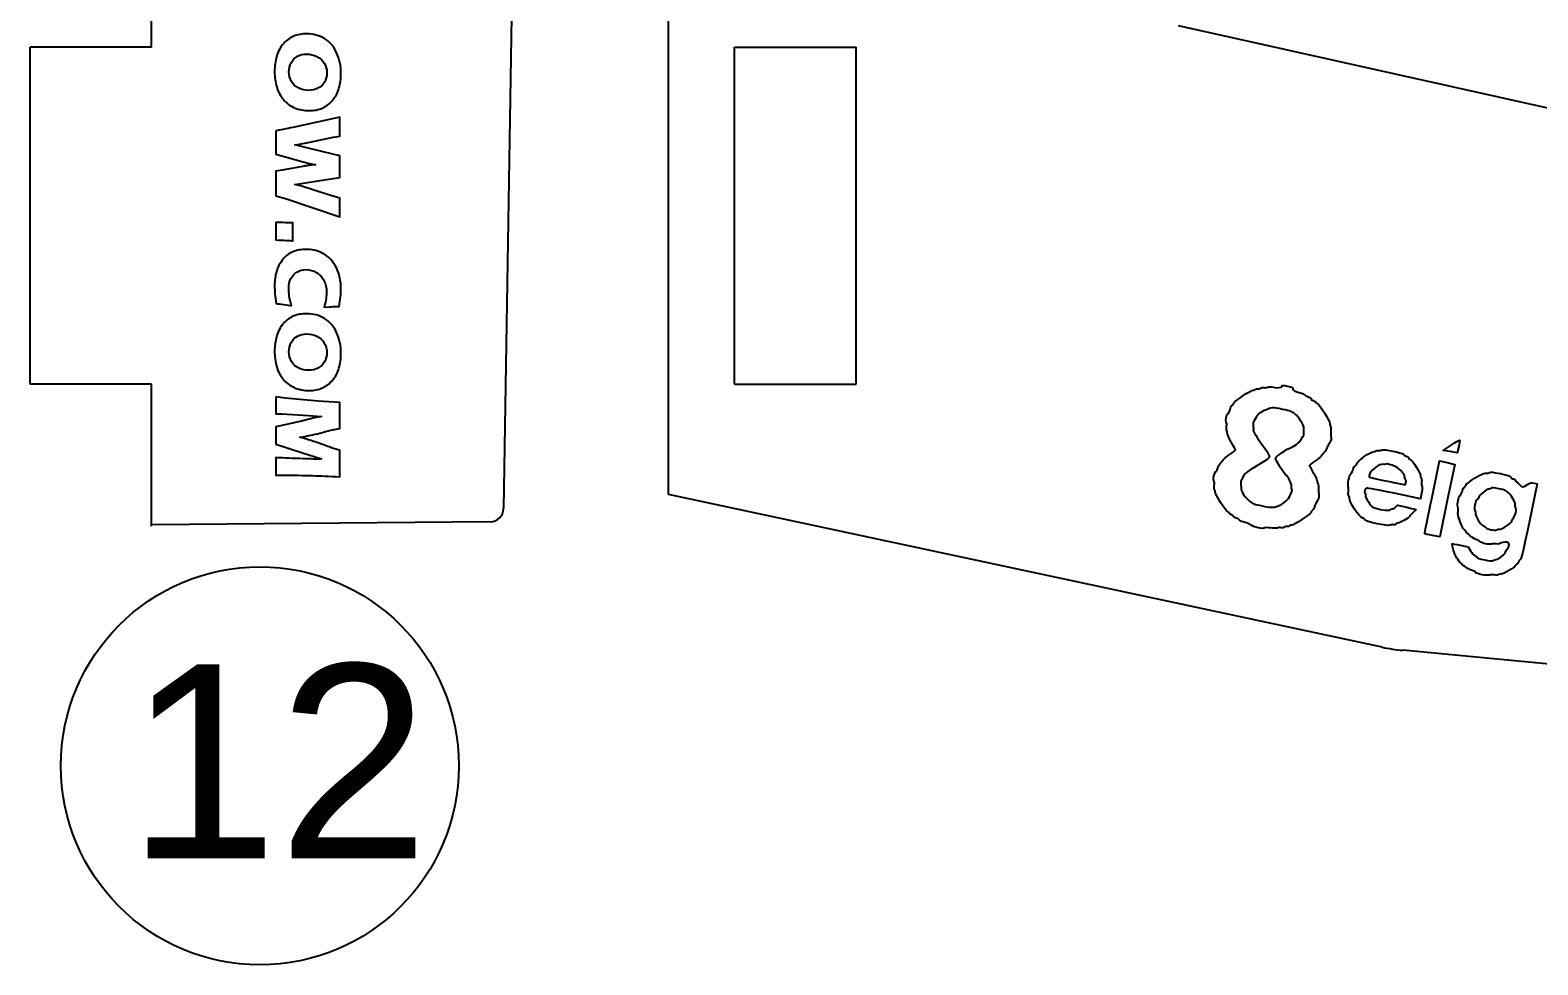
# Model space of a CAD drawing. Header units: centimetres. Extents: x 56783 to 57745, y 15612 to 15912.
# Drawn here: x 57130.67 to 57167.93, y 15751.45 to 15774.55 of the extents above; entities that cross this region are included whole.
import ezdxf

# ---------------------------------------------------------------- set-up
doc = ezdxf.new("R2010")
doc.units = ezdxf.units.CM
doc.header["$MEASUREMENT"] = 0
for name, color, linetype in [('Exterior', 7, 'Continuous'), ('Interior', 4, 'Continuous'), ('Lineas', 3, 'Continuous'), ('NUMEROS', 7, 'Continuous'), ('Publicidades', 6, 'Continuous'), ('Publicidades 2', 30, 'Continuous')]:
    doc.layers.add(name, color=color, linetype=linetype)

msp = doc.modelspace()

# ---------------------------------------------------------------- linework, layer by layer
at = {"layer": 'Exterior'}
for p, q in [((57133.665, 15774.129), (57133.665, 15794.699)), ((57146.446, 15763.072), (57146.446, 15793.391)), ((57142.842, 15791.712), (57142.365, 15762.723)), ((57130.665, 15765.796), (57130.665, 15774.129)), ((57133.665, 15774.129), (57130.665, 15774.129)), ((57133.665, 15765.796), (57130.665, 15765.796)), ((57133.665, 15762.293), (57133.665, 15765.796)), ((57164.08, 15759.299), (57146.446, 15763.072)), ((57142.034, 15762.395), (57133.665, 15762.32)), ((57168.388, 15758.862), (57164.592, 15759.221))]:
    msp.add_line(p, q, dxfattribs=at)
for centre, radius, start, end in [((57142.031, 15762.729), 0.333, 270.5142, 359.0567), ((57165.01, 15763.645), 4.444, 257.9239, 264.6029)]:
    msp.add_arc(centre, radius, start, end, dxfattribs=at)
at = {"layer": 'Interior'}
for p, q in [((57148.078, 15765.796), (57148.078, 15774.129)), ((57148.078, 15774.129), (57151.078, 15774.129)), ((57151.078, 15765.796), (57151.078, 15774.129)), ((57148.078, 15765.796), (57151.078, 15765.796))]:
    msp.add_line(p, q, dxfattribs=at)
at = {"layer": 'Lineas'}
msp.add_line((57159.043, 15774.664), (57168.467, 15772.567), dxfattribs=at)
at = {"layer": 'NUMEROS'}
msp.add_circle((57136.344, 15756.366), 4.919, dxfattribs=at)
at = {"layer": 'Publicidades'}
for points, knots in [([(57138.348, 15773.472), (57138.348, 15773.349), (57138.331, 15773.23), (57138.298, 15773.116), (57138.265, 15773.001), (57138.212, 15772.901), (57138.139, 15772.816), (57138.066, 15772.73), (57137.982, 15772.666), (57137.887, 15772.623), (57137.792, 15772.581), (57137.683, 15772.56), (57137.559, 15772.56), (57137.429, 15772.56), (57137.311, 15772.583), (57137.202, 15772.63), (57137.094, 15772.676), (57137.002, 15772.744), (57136.926, 15772.832), (57136.85, 15772.92), (57136.795, 15773.025), (57136.76, 15773.147), (57136.725, 15773.269), (57136.707, 15773.396), (57136.707, 15773.528), (57136.707, 15773.658), (57136.724, 15773.783), (57136.759, 15773.903), (57136.793, 15774.022), (57136.849, 15774.126), (57136.925, 15774.215), (57137.002, 15774.303), (57137.088, 15774.366), (57137.182, 15774.403), (57137.276, 15774.44), (57137.38, 15774.459), (57137.495, 15774.459), (57137.665, 15774.459), (57137.813, 15774.42), (57137.941, 15774.341), (57138.068, 15774.263), (57138.168, 15774.147), (57138.24, 15773.992), (57138.312, 15773.839), (57138.348, 15773.665), (57138.348, 15773.472)], [0, 0, 0, 0, 0.066667, 0.066667, 0.066667, 0.133333, 0.133333, 0.133333, 0.2, 0.2, 0.2, 0.266667, 0.266667, 0.266667, 0.333333, 0.333333, 0.333333, 0.4, 0.4, 0.4, 0.466667, 0.466667, 0.466667, 0.533333, 0.533333, 0.533333, 0.6, 0.6, 0.6, 0.666667, 0.666667, 0.666667, 0.733333, 0.733333, 0.733333, 0.8, 0.8, 0.8, 0.866667, 0.866667, 0.866667, 0.933333, 0.933333, 0.933333, 1, 1, 1, 1]), ([(57137.999, 15773.493), (57137.999, 15773.582), (57137.978, 15773.663), (57137.934, 15773.734), (57137.89, 15773.806), (57137.829, 15773.862), (57137.752, 15773.9), (57137.674, 15773.939), (57137.591, 15773.958), (57137.502, 15773.958), (57137.42, 15773.958), (57137.345, 15773.941), (57137.277, 15773.906), (57137.209, 15773.87), (57137.156, 15773.817), (57137.118, 15773.745), (57137.079, 15773.673), (57137.06, 15773.597), (57137.06, 15773.516), (57137.06, 15773.43), (57137.082, 15773.352), (57137.125, 15773.28), (57137.168, 15773.209), (57137.228, 15773.154), (57137.305, 15773.116), (57137.383, 15773.079), (57137.465, 15773.06), (57137.55, 15773.06), (57137.632, 15773.06), (57137.708, 15773.077), (57137.778, 15773.112), (57137.848, 15773.147), (57137.903, 15773.198), (57137.941, 15773.265), (57137.98, 15773.333), (57137.999, 15773.409), (57137.999, 15773.493)], [0, 0, 0, 0, 0.083333, 0.083333, 0.083333, 0.166667, 0.166667, 0.166667, 0.25, 0.25, 0.25, 0.333333, 0.333333, 0.333333, 0.416667, 0.416667, 0.416667, 0.5, 0.5, 0.5, 0.583333, 0.583333, 0.583333, 0.666667, 0.666667, 0.666667, 0.75, 0.75, 0.75, 0.833333, 0.833333, 0.833333, 0.916667, 0.916667, 0.916667, 1, 1, 1, 1]), ([(57136.738, 15772.064), (57136.738, 15772.064), (57136.951, 15772.103), (57136.951, 15772.103), (57137.002, 15772.113), (57137.072, 15772.127), (57137.162, 15772.146), (57137.162, 15772.146), (57138.027, 15772.335), (57138.027, 15772.335), (57138.027, 15772.335), (57138.319, 15772.403), (57138.319, 15772.403), (57138.318, 15772.306), (57138.317, 15772.227), (57138.317, 15772.167), (57138.317, 15772.099), (57138.318, 15772.02), (57138.319, 15771.931), (57138.193, 15771.91), (57138.101, 15771.893), (57138.042, 15771.881), (57138.042, 15771.881), (57137.576, 15771.784), (57137.576, 15771.784), (57137.475, 15771.764), (57137.353, 15771.741), (57137.208, 15771.717), (57137.208, 15771.717), (57137.371, 15771.678), (57137.371, 15771.678), (57137.371, 15771.678), (57137.906, 15771.54), (57137.906, 15771.54), (57137.906, 15771.54), (57138.319, 15771.445), (57138.319, 15771.445), (57138.318, 15771.339), (57138.317, 15771.25), (57138.317, 15771.176), (57138.317, 15771.097), (57138.318, 15771.008), (57138.319, 15770.909), (57138.319, 15770.909), (57137.832, 15770.836), (57137.832, 15770.836), (57137.832, 15770.836), (57137.211, 15770.735), (57137.211, 15770.735), (57137.211, 15770.735), (57137.381, 15770.69), (57137.381, 15770.69), (57137.41, 15770.681), (57137.44, 15770.673), (57137.47, 15770.664), (57137.5, 15770.654), (57137.56, 15770.635), (57137.65, 15770.606), (57137.65, 15770.606), (57138.094, 15770.465), (57138.094, 15770.465), (57138.094, 15770.465), (57138.319, 15770.399), (57138.319, 15770.399), (57138.318, 15770.305), (57138.318, 15770.228), (57138.318, 15770.167), (57138.318, 15770.099), (57138.318, 15770.022), (57138.319, 15769.937), (57138.319, 15769.937), (57136.973, 15770.386), (57136.973, 15770.386), (57136.973, 15770.386), (57136.738, 15770.458), (57136.738, 15770.458), (57136.74, 15770.574), (57136.74, 15770.674), (57136.74, 15770.761), (57136.74, 15770.852), (57136.74, 15770.952), (57136.738, 15771.063), (57136.738, 15771.063), (57136.897, 15771.09), (57136.897, 15771.09), (57136.897, 15771.09), (57137.449, 15771.191), (57137.449, 15771.191), (57137.482, 15771.197), (57137.517, 15771.201), (57137.552, 15771.206), (57137.587, 15771.21), (57137.642, 15771.216), (57137.716, 15771.224), (57137.716, 15771.224), (57137.536, 15771.264), (57137.536, 15771.264), (57137.496, 15771.274), (57137.456, 15771.285), (57137.414, 15771.295), (57137.414, 15771.295), (57136.738, 15771.483), (57136.738, 15771.483), (57136.74, 15771.599), (57136.74, 15771.696), (57136.74, 15771.773), (57136.74, 15771.855), (57136.74, 15771.952), (57136.738, 15772.064)], [0, 0, 0, 0, 0.027778, 0.027778, 0.027778, 0.055556, 0.055556, 0.055556, 0.083333, 0.083333, 0.083333, 0.111111, 0.111111, 0.111111, 0.138889, 0.138889, 0.138889, 0.166667, 0.166667, 0.166667, 0.194444, 0.194444, 0.194444, 0.222222, 0.222222, 0.222222, 0.25, 0.25, 0.25, 0.277778, 0.277778, 0.277778, 0.305556, 0.305556, 0.305556, 0.333333, 0.333333, 0.333333, 0.361111, 0.361111, 0.361111, 0.388889, 0.388889, 0.388889, 0.416667, 0.416667, 0.416667, 0.444444, 0.444444, 0.444444, 0.472222, 0.472222, 0.472222, 0.5, 0.5, 0.5, 0.527778, 0.527778, 0.527778, 0.555556, 0.555556, 0.555556, 0.583333, 0.583333, 0.583333, 0.611111, 0.611111, 0.611111, 0.638889, 0.638889, 0.638889, 0.666667, 0.666667, 0.666667, 0.694444, 0.694444, 0.694444, 0.722222, 0.722222, 0.722222, 0.75, 0.75, 0.75, 0.777778, 0.777778, 0.777778, 0.805556, 0.805556, 0.805556, 0.833333, 0.833333, 0.833333, 0.861111, 0.861111, 0.861111, 0.888889, 0.888889, 0.888889, 0.916667, 0.916667, 0.916667, 0.944444, 0.944444, 0.944444, 0.972222, 0.972222, 0.972222, 1, 1, 1, 1]), ([(57136.738, 15769.801), (57136.842, 15769.795), (57136.981, 15769.79), (57137.158, 15769.785), (57137.158, 15769.785), (57137.154, 15769.546), (57137.154, 15769.546), (57137.154, 15769.52), (57137.155, 15769.453), (57137.158, 15769.344), (57137.073, 15769.35), (57136.934, 15769.357), (57136.738, 15769.365), (57136.738, 15769.365), (57136.74, 15769.567), (57136.74, 15769.567), (57136.74, 15769.581), (57136.74, 15769.66), (57136.738, 15769.801)], [0, 0, 0, 0, 0.166667, 0.166667, 0.166667, 0.333333, 0.333333, 0.333333, 0.5, 0.5, 0.5, 0.666667, 0.666667, 0.666667, 0.833333, 0.833333, 0.833333, 1, 1, 1, 1]), ([(57137.122, 15767.734), (57137.077, 15767.743), (57137.014, 15767.754), (57136.933, 15767.767), (57136.852, 15767.78), (57136.789, 15767.788), (57136.745, 15767.793), (57136.72, 15767.958), (57136.707, 15768.105), (57136.707, 15768.235), (57136.707, 15768.36), (57136.723, 15768.476), (57136.754, 15768.584), (57136.785, 15768.691), (57136.837, 15768.79), (57136.908, 15768.88), (57136.979, 15768.97), (57137.064, 15769.034), (57137.16, 15769.073), (57137.256, 15769.111), (57137.364, 15769.13), (57137.484, 15769.13), (57137.624, 15769.13), (57137.75, 15769.104), (57137.861, 15769.052), (57137.972, 15769), (57138.066, 15768.925), (57138.14, 15768.828), (57138.215, 15768.73), (57138.267, 15768.623), (57138.3, 15768.507), (57138.332, 15768.39), (57138.348, 15768.27), (57138.348, 15768.146), (57138.348, 15768.031), (57138.333, 15767.89), (57138.303, 15767.722), (57138.303, 15767.722), (57138.206, 15767.72), (57138.206, 15767.72), (57138.164, 15767.718), (57138.117, 15767.716), (57138.066, 15767.713), (57138.066, 15767.713), (57137.935, 15767.705), (57137.935, 15767.705), (57137.957, 15767.795), (57137.971, 15767.869), (57137.978, 15767.925), (57137.986, 15767.981), (57137.99, 15768.033), (57137.99, 15768.08), (57137.99, 15768.184), (57137.969, 15768.278), (57137.927, 15768.362), (57137.885, 15768.445), (57137.825, 15768.51), (57137.746, 15768.558), (57137.666, 15768.606), (57137.578, 15768.63), (57137.482, 15768.63), (57137.394, 15768.63), (57137.318, 15768.61), (57137.255, 15768.57), (57137.192, 15768.53), (57137.144, 15768.475), (57137.109, 15768.408), (57137.075, 15768.339), (57137.058, 15768.255), (57137.058, 15768.155), (57137.058, 15768.1), (57137.062, 15768.04), (57137.071, 15767.976), (57137.08, 15767.912), (57137.097, 15767.831), (57137.122, 15767.734)], [0, 0, 0, 0, 0.04, 0.04, 0.04, 0.08, 0.08, 0.08, 0.12, 0.12, 0.12, 0.16, 0.16, 0.16, 0.2, 0.2, 0.2, 0.24, 0.24, 0.24, 0.28, 0.28, 0.28, 0.32, 0.32, 0.32, 0.36, 0.36, 0.36, 0.4, 0.4, 0.4, 0.44, 0.44, 0.44, 0.48, 0.48, 0.48, 0.52, 0.52, 0.52, 0.56, 0.56, 0.56, 0.6, 0.6, 0.6, 0.64, 0.64, 0.64, 0.68, 0.68, 0.68, 0.72, 0.72, 0.72, 0.76, 0.76, 0.76, 0.8, 0.8, 0.8, 0.84, 0.84, 0.84, 0.88, 0.88, 0.88, 0.92, 0.92, 0.92, 0.96, 0.96, 0.96, 1, 1, 1, 1]), ([(57138.348, 15766.554), (57138.348, 15766.431), (57138.331, 15766.312), (57138.298, 15766.198), (57138.265, 15766.083), (57138.212, 15765.984), (57138.139, 15765.898), (57138.066, 15765.812), (57137.982, 15765.748), (57137.887, 15765.706), (57137.792, 15765.663), (57137.683, 15765.642), (57137.559, 15765.642), (57137.429, 15765.642), (57137.311, 15765.665), (57137.202, 15765.712), (57137.094, 15765.759), (57137.002, 15765.826), (57136.926, 15765.914), (57136.85, 15766.002), (57136.795, 15766.107), (57136.76, 15766.229), (57136.725, 15766.351), (57136.707, 15766.478), (57136.707, 15766.61), (57136.707, 15766.741), (57136.724, 15766.866), (57136.759, 15766.985), (57136.793, 15767.105), (57136.849, 15767.209), (57136.925, 15767.297), (57137.002, 15767.386), (57137.088, 15767.449), (57137.182, 15767.485), (57137.276, 15767.522), (57137.38, 15767.541), (57137.495, 15767.541), (57137.665, 15767.541), (57137.813, 15767.502), (57137.941, 15767.424), (57138.068, 15767.345), (57138.168, 15767.229), (57138.24, 15767.075), (57138.312, 15766.921), (57138.348, 15766.748), (57138.348, 15766.554)], [0, 0, 0, 0, 0.066667, 0.066667, 0.066667, 0.133333, 0.133333, 0.133333, 0.2, 0.2, 0.2, 0.266667, 0.266667, 0.266667, 0.333333, 0.333333, 0.333333, 0.4, 0.4, 0.4, 0.466667, 0.466667, 0.466667, 0.533333, 0.533333, 0.533333, 0.6, 0.6, 0.6, 0.666667, 0.666667, 0.666667, 0.733333, 0.733333, 0.733333, 0.8, 0.8, 0.8, 0.866667, 0.866667, 0.866667, 0.933333, 0.933333, 0.933333, 1, 1, 1, 1]), ([(57137.999, 15766.575), (57137.999, 15766.664), (57137.978, 15766.745), (57137.934, 15766.817), (57137.89, 15766.889), (57137.829, 15766.944), (57137.752, 15766.983), (57137.674, 15767.021), (57137.591, 15767.041), (57137.502, 15767.041), (57137.42, 15767.041), (57137.345, 15767.023), (57137.277, 15766.988), (57137.209, 15766.953), (57137.156, 15766.899), (57137.118, 15766.827), (57137.079, 15766.755), (57137.06, 15766.679), (57137.06, 15766.599), (57137.06, 15766.513), (57137.082, 15766.434), (57137.125, 15766.362), (57137.168, 15766.291), (57137.228, 15766.236), (57137.305, 15766.198), (57137.383, 15766.161), (57137.465, 15766.142), (57137.55, 15766.142), (57137.632, 15766.142), (57137.708, 15766.16), (57137.778, 15766.195), (57137.848, 15766.229), (57137.903, 15766.281), (57137.941, 15766.348), (57137.98, 15766.415), (57137.999, 15766.491), (57137.999, 15766.575)], [0, 0, 0, 0, 0.083333, 0.083333, 0.083333, 0.166667, 0.166667, 0.166667, 0.25, 0.25, 0.25, 0.333333, 0.333333, 0.333333, 0.416667, 0.416667, 0.416667, 0.5, 0.5, 0.5, 0.583333, 0.583333, 0.583333, 0.666667, 0.666667, 0.666667, 0.75, 0.75, 0.75, 0.833333, 0.833333, 0.833333, 0.916667, 0.916667, 0.916667, 1, 1, 1, 1]), ([(57136.738, 15765.483), (57136.738, 15765.483), (57136.972, 15765.454), (57136.972, 15765.454), (57136.972, 15765.454), (57137.784, 15765.383), (57137.784, 15765.383), (57137.784, 15765.383), (57138.319, 15765.348), (57138.319, 15765.348), (57138.318, 15765.205), (57138.317, 15765.093), (57138.317, 15765.012), (57138.317, 15764.945), (57138.318, 15764.842), (57138.319, 15764.703), (57138.253, 15764.693), (57138.202, 15764.684), (57138.168, 15764.678), (57138.134, 15764.671), (57138.066, 15764.654), (57137.966, 15764.626), (57137.866, 15764.599), (57137.78, 15764.577), (57137.707, 15764.56), (57137.634, 15764.544), (57137.509, 15764.519), (57137.332, 15764.486), (57137.454, 15764.452), (57137.558, 15764.421), (57137.645, 15764.394), (57137.733, 15764.366), (57137.832, 15764.331), (57137.943, 15764.29), (57138.054, 15764.248), (57138.127, 15764.222), (57138.161, 15764.21), (57138.196, 15764.199), (57138.248, 15764.184), (57138.319, 15764.165), (57138.318, 15764.049), (57138.317, 15763.935), (57138.317, 15763.824), (57138.317, 15763.748), (57138.318, 15763.643), (57138.319, 15763.508), (57138.059, 15763.523), (57137.835, 15763.533), (57137.648, 15763.538), (57137.282, 15763.548), (57137.031, 15763.553), (57136.893, 15763.553), (57136.865, 15763.553), (57136.813, 15763.552), (57136.738, 15763.551), (57136.74, 15763.653), (57136.74, 15763.724), (57136.74, 15763.765), (57136.74, 15763.825), (57136.74, 15763.898), (57136.738, 15763.985), (57136.808, 15763.979), (57136.973, 15763.971), (57137.234, 15763.962), (57137.496, 15763.953), (57137.663, 15763.948), (57137.735, 15763.948), (57137.767, 15763.948), (57137.811, 15763.949), (57137.868, 15763.95), (57137.868, 15763.95), (57137.396, 15764.102), (57137.396, 15764.102), (57137.396, 15764.102), (57136.738, 15764.319), (57136.738, 15764.319), (57136.74, 15764.419), (57136.74, 15764.488), (57136.74, 15764.526), (57136.74, 15764.574), (57136.74, 15764.647), (57136.738, 15764.746), (57136.738, 15764.746), (57137.375, 15764.888), (57137.375, 15764.888), (57137.375, 15764.888), (57137.715, 15764.972), (57137.715, 15764.972), (57137.728, 15764.974), (57137.744, 15764.978), (57137.763, 15764.982), (57137.783, 15764.986), (57137.817, 15764.992), (57137.865, 15765), (57137.865, 15765), (57137.544, 15765.029), (57137.544, 15765.029), (57137.544, 15765.029), (57136.886, 15765.067), (57136.886, 15765.067), (57136.886, 15765.067), (57136.738, 15765.07), (57136.738, 15765.07), (57136.74, 15765.177), (57136.74, 15765.245), (57136.74, 15765.274), (57136.74, 15765.315), (57136.74, 15765.384), (57136.738, 15765.483)], [0, 0, 0, 0, 0.027778, 0.027778, 0.027778, 0.055556, 0.055556, 0.055556, 0.083333, 0.083333, 0.083333, 0.111111, 0.111111, 0.111111, 0.138889, 0.138889, 0.138889, 0.166667, 0.166667, 0.166667, 0.194444, 0.194444, 0.194444, 0.222222, 0.222222, 0.222222, 0.25, 0.25, 0.25, 0.277778, 0.277778, 0.277778, 0.305556, 0.305556, 0.305556, 0.333333, 0.333333, 0.333333, 0.361111, 0.361111, 0.361111, 0.388889, 0.388889, 0.388889, 0.416667, 0.416667, 0.416667, 0.444444, 0.444444, 0.444444, 0.472222, 0.472222, 0.472222, 0.5, 0.5, 0.5, 0.527778, 0.527778, 0.527778, 0.555556, 0.555556, 0.555556, 0.583333, 0.583333, 0.583333, 0.611111, 0.611111, 0.611111, 0.638889, 0.638889, 0.638889, 0.666667, 0.666667, 0.666667, 0.694444, 0.694444, 0.694444, 0.722222, 0.722222, 0.722222, 0.75, 0.75, 0.75, 0.777778, 0.777778, 0.777778, 0.805556, 0.805556, 0.805556, 0.833333, 0.833333, 0.833333, 0.861111, 0.861111, 0.861111, 0.888889, 0.888889, 0.888889, 0.916667, 0.916667, 0.916667, 0.944444, 0.944444, 0.944444, 0.972222, 0.972222, 0.972222, 1, 1, 1, 1])]:
    msp.add_open_spline(points, degree=3, knots=knots, dxfattribs=at)
at = {"layer": 'Publicidades 2'}
for points, knots in [([(57161.603, 15765.75), (57161.595, 15765.71), (57161.511, 15765.7), (57161.393, 15765.724), (57161.335, 15765.737), (57161.275, 15765.735), (57161.251, 15765.724), (57161.227, 15765.713), (57161.184, 15765.709), (57161.155, 15765.715), (57161.128, 15765.72), (57161.091, 15765.714), (57161.075, 15765.702), (57161.058, 15765.689), (57161.03, 15765.681), (57161.011, 15765.685), (57160.992, 15765.689), (57160.964, 15765.681), (57160.948, 15765.668), (57160.931, 15765.656), (57160.906, 15765.647), (57160.89, 15765.651), (57160.848, 15765.659), (57160.428, 15765.379), (57160.419, 15765.335), (57160.414, 15765.314), (57160.395, 15765.29), (57160.377, 15765.28), (57160.357, 15765.27), (57160.337, 15765.23), (57160.327, 15765.181), (57160.316, 15765.131), (57160.296, 15765.091), (57160.276, 15765.081), (57160.231, 15765.057), (57160.199, 15764.904), (57160.229, 15764.86), (57160.241, 15764.839), (57160.246, 15764.795), (57160.238, 15764.758), (57160.219, 15764.667), (57160.28, 15764.476), (57160.378, 15764.322), (57160.422, 15764.251), (57160.457, 15764.186), (57160.455, 15764.176), (57160.452, 15764.165), (57160.395, 15764.119), (57160.327, 15764.071), (57160.258, 15764.026), (57160.193, 15763.976), (57160.184, 15763.962), (57160.173, 15763.948), (57160.137, 15763.908), (57160.101, 15763.871), (57160.065, 15763.833), (57160.033, 15763.774), (57160.023, 15763.734), (57160.015, 15763.696), (57159.992, 15763.655), (57159.973, 15763.641), (57159.929, 15763.612), (57159.899, 15763.467), (57159.925, 15763.412), (57159.936, 15763.388), (57159.939, 15763.337), (57159.931, 15763.297), (57159.923, 15763.259), (57159.927, 15763.214), (57159.94, 15763.197), (57159.952, 15763.181), (57159.96, 15763.151), (57159.955, 15763.13), (57159.946, 15763.086), (57160.218, 15762.66), (57160.26, 15762.651), (57160.275, 15762.648), (57160.295, 15762.63), (57160.305, 15762.612), (57160.316, 15762.594), (57160.338, 15762.575), (57160.357, 15762.571), (57160.376, 15762.567), (57160.398, 15762.548), (57160.408, 15762.53), (57160.418, 15762.512), (57160.45, 15762.492), (57160.476, 15762.486), (57160.505, 15762.48), (57160.542, 15762.458), (57160.56, 15762.438), (57160.576, 15762.419), (57160.632, 15762.393), (57160.686, 15762.382), (57160.739, 15762.371), (57160.804, 15762.343), (57160.831, 15762.322), (57160.89, 15762.271), (57161.151, 15762.212), (57161.17, 15762.244), (57161.178, 15762.257), (57161.236, 15762.258), (57161.318, 15762.245), (57161.391, 15762.236), (57161.471, 15762.235), (57161.495, 15762.244), (57161.519, 15762.255), (57161.56, 15762.258), (57161.588, 15762.252), (57161.617, 15762.246), (57161.652, 15762.253), (57161.669, 15762.265), (57161.685, 15762.278), (57161.713, 15762.286), (57161.732, 15762.282), (57161.751, 15762.278), (57161.779, 15762.286), (57161.795, 15762.298), (57161.812, 15762.311), (57161.838, 15762.319), (57161.853, 15762.316), (57161.893, 15762.308), (57162.315, 15762.588), (57162.324, 15762.63), (57162.328, 15762.649), (57162.348, 15762.679), (57162.368, 15762.695), (57162.387, 15762.713), (57162.409, 15762.748), (57162.414, 15762.773), (57162.419, 15762.798), (57162.448, 15762.858), (57162.476, 15762.906), (57162.524, 15762.985), (57162.527, 15762.997), (57162.514, 15763.089), (57162.507, 15763.142), (57162.505, 15763.205), (57162.509, 15763.228), (57162.514, 15763.249), (57162.505, 15763.31), (57162.488, 15763.362), (57162.471, 15763.413), (57162.455, 15763.47), (57162.45, 15763.487), (57162.446, 15763.504), (57162.407, 15763.574), (57162.363, 15763.643), (57162.32, 15763.712), (57162.286, 15763.779), (57162.288, 15763.789), (57162.291, 15763.8), (57162.349, 15763.848), (57162.416, 15763.895), (57162.486, 15763.941), (57162.55, 15763.991), (57162.559, 15764.005), (57162.57, 15764.019), (57162.607, 15764.063), (57162.644, 15764.103), (57162.68, 15764.143), (57162.713, 15764.196), (57162.717, 15764.217), (57162.722, 15764.24), (57162.75, 15764.296), (57162.778, 15764.342), (57162.826, 15764.422), (57162.829, 15764.433), (57162.816, 15764.526), (57162.81, 15764.581), (57162.808, 15764.647), (57162.813, 15764.672), (57162.818, 15764.697), (57162.813, 15764.738), (57162.802, 15764.762), (57162.791, 15764.784), (57162.784, 15764.82), (57162.788, 15764.839), (57162.797, 15764.881), (57162.524, 15765.307), (57162.484, 15765.316), (57162.468, 15765.319), (57162.448, 15765.337), (57162.438, 15765.355), (57162.428, 15765.373), (57162.4, 15765.393), (57162.373, 15765.399), (57162.348, 15765.404), (57162.326, 15765.422), (57162.324, 15765.439), (57162.32, 15765.456), (57162.296, 15765.475), (57162.267, 15765.481), (57162.238, 15765.487), (57162.201, 15765.509), (57162.183, 15765.528), (57162.165, 15765.548), (57162.111, 15765.574), (57162.054, 15765.586), (57161.935, 15765.61), (57161.862, 15765.654), (57161.871, 15765.694), (57161.876, 15765.717), (57161.85, 15765.728), (57161.743, 15765.751), (57161.636, 15765.773), (57161.608, 15765.773), (57161.603, 15765.75), (57161.603, 15765.75), (57161.603, 15765.75), (57161.603, 15765.75)], [0, 0, 0, 0, 0.014286, 0.014286, 0.014286, 0.028571, 0.028571, 0.028571, 0.042857, 0.042857, 0.042857, 0.057143, 0.057143, 0.057143, 0.071429, 0.071429, 0.071429, 0.085714, 0.085714, 0.085714, 0.1, 0.1, 0.1, 0.114286, 0.114286, 0.114286, 0.128571, 0.128571, 0.128571, 0.142857, 0.142857, 0.142857, 0.157143, 0.157143, 0.157143, 0.171429, 0.171429, 0.171429, 0.185714, 0.185714, 0.185714, 0.2, 0.2, 0.2, 0.214286, 0.214286, 0.214286, 0.228571, 0.228571, 0.228571, 0.242857, 0.242857, 0.242857, 0.257143, 0.257143, 0.257143, 0.271429, 0.271429, 0.271429, 0.285714, 0.285714, 0.285714, 0.3, 0.3, 0.3, 0.314286, 0.314286, 0.314286, 0.328571, 0.328571, 0.328571, 0.342857, 0.342857, 0.342857, 0.357143, 0.357143, 0.357143, 0.371429, 0.371429, 0.371429, 0.385714, 0.385714, 0.385714, 0.4, 0.4, 0.4, 0.414286, 0.414286, 0.414286, 0.428571, 0.428571, 0.428571, 0.442857, 0.442857, 0.442857, 0.457143, 0.457143, 0.457143, 0.471429, 0.471429, 0.471429, 0.485714, 0.485714, 0.485714, 0.5, 0.5, 0.5, 0.514286, 0.514286, 0.514286, 0.528571, 0.528571, 0.528571, 0.542857, 0.542857, 0.542857, 0.557143, 0.557143, 0.557143, 0.571429, 0.571429, 0.571429, 0.585714, 0.585714, 0.585714, 0.6, 0.6, 0.6, 0.614286, 0.614286, 0.614286, 0.628571, 0.628571, 0.628571, 0.642857, 0.642857, 0.642857, 0.657143, 0.657143, 0.657143, 0.671429, 0.671429, 0.671429, 0.685714, 0.685714, 0.685714, 0.7, 0.7, 0.7, 0.714286, 0.714286, 0.714286, 0.728571, 0.728571, 0.728571, 0.742857, 0.742857, 0.742857, 0.757143, 0.757143, 0.757143, 0.771429, 0.771429, 0.771429, 0.785714, 0.785714, 0.785714, 0.8, 0.8, 0.8, 0.814286, 0.814286, 0.814286, 0.828571, 0.828571, 0.828571, 0.842857, 0.842857, 0.842857, 0.857143, 0.857143, 0.857143, 0.871429, 0.871429, 0.871429, 0.885714, 0.885714, 0.885714, 0.9, 0.9, 0.9, 0.914286, 0.914286, 0.914286, 0.928571, 0.928571, 0.928571, 0.942857, 0.942857, 0.942857, 0.957143, 0.957143, 0.957143, 0.971429, 0.971429, 0.971429, 0.985714, 0.985714, 0.985714, 1, 1, 1, 1]), ([(57161.923, 15765.07), (57162.027, 15764.987), (57162.151, 15764.785), (57162.149, 15764.704), (57162.148, 15764.546), (57162.143, 15764.513), (57162.122, 15764.506), (57162.109, 15764.501), (57162.093, 15764.474), (57162.088, 15764.447), (57162.075, 15764.388), (57161.951, 15764.282), (57161.847, 15764.244), (57161.733, 15764.201), (57161.458, 15764.013), (57161.449, 15763.971), (57161.441, 15763.935), (57161.679, 15763.55), (57161.714, 15763.542), (57161.754, 15763.534), (57161.851, 15763.324), (57161.841, 15763.272), (57161.835, 15763.244), (57161.838, 15763.213), (57161.848, 15763.203), (57161.867, 15763.187), (57161.848, 15763.127), (57161.792, 15763.011), (57161.749, 15762.923), (57161.576, 15762.801), (57161.448, 15762.77), (57161.349, 15762.747), (57161.312, 15762.749), (57161.115, 15762.791), (57160.916, 15762.832), (57160.887, 15762.844), (57160.808, 15762.907), (57160.709, 15762.986), (57160.603, 15763.136), (57160.599, 15763.204), (57160.599, 15763.228), (57160.594, 15763.283), (57160.591, 15763.326), (57160.586, 15763.385), (57160.592, 15763.417), (57160.62, 15763.461), (57160.64, 15763.493), (57160.658, 15763.531), (57160.662, 15763.548), (57160.669, 15763.581), (57160.785, 15763.662), (57161.089, 15763.843), (57161.219, 15763.92), (57161.29, 15763.975), (57161.296, 15764.001), (57161.302, 15764.03), (57161.26, 15764.105), (57161.172, 15764.227), (57160.971, 15764.505), (57160.89, 15764.635), (57160.897, 15764.668), (57160.901, 15764.685), (57160.9, 15764.727), (57160.893, 15764.764), (57160.887, 15764.817), (57160.893, 15764.848), (57160.926, 15764.909), (57160.998, 15765.041), (57161.048, 15765.093), (57161.154, 15765.14), (57161.354, 15765.228), (57161.364, 15765.23), (57161.617, 15765.177), (57161.821, 15765.136), (57161.86, 15765.121), (57161.923, 15765.07)], [0, 0, 0, 0, 0.04, 0.04, 0.04, 0.08, 0.08, 0.08, 0.12, 0.12, 0.12, 0.16, 0.16, 0.16, 0.2, 0.2, 0.2, 0.24, 0.24, 0.24, 0.28, 0.28, 0.28, 0.32, 0.32, 0.32, 0.36, 0.36, 0.36, 0.4, 0.4, 0.4, 0.44, 0.44, 0.44, 0.48, 0.48, 0.48, 0.52, 0.52, 0.52, 0.56, 0.56, 0.56, 0.6, 0.6, 0.6, 0.64, 0.64, 0.64, 0.68, 0.68, 0.68, 0.72, 0.72, 0.72, 0.76, 0.76, 0.76, 0.8, 0.8, 0.8, 0.84, 0.84, 0.84, 0.88, 0.88, 0.88, 0.92, 0.92, 0.92, 0.96, 0.96, 0.96, 1, 1, 1, 1]), ([(57164.077, 15764.173), (57164.052, 15764.162), (57164.013, 15764.156), (57163.99, 15764.161), (57163.967, 15764.166), (57163.936, 15764.159), (57163.919, 15764.146), (57163.903, 15764.134), (57163.877, 15764.125), (57163.864, 15764.128), (57163.799, 15764.142), (57163.469, 15763.9), (57163.453, 15763.827), (57163.451, 15763.814), (57163.432, 15763.794), (57163.414, 15763.783), (57163.396, 15763.773), (57163.374, 15763.734), (57163.366, 15763.696), (57163.356, 15763.658), (57163.334, 15763.609), (57163.313, 15763.585), (57163.264, 15763.532), (57163.221, 15763.329), (57163.245, 15763.261), (57163.254, 15763.231), (57163.255, 15763.177), (57163.249, 15763.138), (57163.241, 15763.1), (57163.245, 15763.055), (57163.258, 15763.038), (57163.27, 15763.022), (57163.279, 15762.996), (57163.275, 15762.981), (57163.257, 15762.895), (57163.519, 15762.505), (57163.606, 15762.486), (57163.627, 15762.482), (57163.651, 15762.463), (57163.662, 15762.445), (57163.687, 15762.396), (57164.22, 15762.284), (57164.284, 15762.314), (57164.307, 15762.325), (57164.346, 15762.331), (57164.371, 15762.326), (57164.394, 15762.321), (57164.415, 15762.326), (57164.417, 15762.336), (57164.419, 15762.347), (57164.437, 15762.358), (57164.458, 15762.361), (57164.532, 15762.372), (57164.747, 15762.492), (57164.756, 15762.528), (57164.758, 15762.536), (57164.794, 15762.574), (57164.834, 15762.613), (57164.877, 15762.654), (57164.911, 15762.693), (57164.912, 15762.699), (57164.913, 15762.704), (57164.813, 15762.731), (57164.689, 15762.758), (57164.689, 15762.758), (57164.463, 15762.805), (57164.463, 15762.805), (57164.463, 15762.805), (57164.409, 15762.756), (57164.409, 15762.756), (57164.378, 15762.729), (57164.342, 15762.711), (57164.327, 15762.714), (57164.311, 15762.717), (57164.29, 15762.71), (57164.279, 15762.696), (57164.253, 15762.67), (57164.069, 15762.686), (57163.929, 15762.732), (57163.836, 15762.761), (57163.817, 15762.777), (57163.742, 15762.887), (57163.695, 15762.956), (57163.664, 15763.025), (57163.669, 15763.048), (57163.673, 15763.071), (57163.671, 15763.095), (57163.66, 15763.103), (57163.634, 15763.129), (57163.662, 15763.227), (57163.699, 15763.233), (57163.718, 15763.235), (57164.023, 15763.177), (57164.38, 15763.102), (57164.38, 15763.102), (57165.028, 15762.966), (57165.028, 15762.966), (57165.028, 15762.966), (57165.057, 15763.105), (57165.057, 15763.105), (57165.077, 15763.199), (57165.08, 15763.26), (57165.066, 15763.289), (57165.054, 15763.311), (57165.05, 15763.358), (57165.057, 15763.39), (57165.064, 15763.423), (57165.059, 15763.464), (57165.046, 15763.48), (57165.034, 15763.497), (57165.026, 15763.526), (57165.03, 15763.548), (57165.039, 15763.59), (57164.827, 15763.925), (57164.786, 15763.934), (57164.771, 15763.937), (57164.751, 15763.955), (57164.741, 15763.973), (57164.731, 15763.992), (57164.705, 15764.011), (57164.682, 15764.016), (57164.659, 15764.021), (57164.626, 15764.042), (57164.608, 15764.061), (57164.565, 15764.112), (57164.137, 15764.202), (57164.077, 15764.173)], [0, 0, 0, 0, 0.02381, 0.02381, 0.02381, 0.047619, 0.047619, 0.047619, 0.071429, 0.071429, 0.071429, 0.095238, 0.095238, 0.095238, 0.119048, 0.119048, 0.119048, 0.142857, 0.142857, 0.142857, 0.166667, 0.166667, 0.166667, 0.190476, 0.190476, 0.190476, 0.214286, 0.214286, 0.214286, 0.238095, 0.238095, 0.238095, 0.261905, 0.261905, 0.261905, 0.285714, 0.285714, 0.285714, 0.309524, 0.309524, 0.309524, 0.333333, 0.333333, 0.333333, 0.357143, 0.357143, 0.357143, 0.380952, 0.380952, 0.380952, 0.404762, 0.404762, 0.404762, 0.428571, 0.428571, 0.428571, 0.452381, 0.452381, 0.452381, 0.47619, 0.47619, 0.47619, 0.5, 0.5, 0.5, 0.52381, 0.52381, 0.52381, 0.547619, 0.547619, 0.547619, 0.571429, 0.571429, 0.571429, 0.595238, 0.595238, 0.595238, 0.619048, 0.619048, 0.619048, 0.642857, 0.642857, 0.642857, 0.666667, 0.666667, 0.666667, 0.690476, 0.690476, 0.690476, 0.714286, 0.714286, 0.714286, 0.738095, 0.738095, 0.738095, 0.761905, 0.761905, 0.761905, 0.785714, 0.785714, 0.785714, 0.809524, 0.809524, 0.809524, 0.833333, 0.833333, 0.833333, 0.857143, 0.857143, 0.857143, 0.880952, 0.880952, 0.880952, 0.904762, 0.904762, 0.904762, 0.928571, 0.928571, 0.928571, 0.952381, 0.952381, 0.952381, 0.97619, 0.97619, 0.97619, 1, 1, 1, 1]), ([(57165.785, 15764.292), (57165.785, 15764.292), (57165.588, 15764.162), (57165.588, 15764.162), (57165.588, 15764.162), (57165.762, 15764.132), (57165.762, 15764.132), (57165.762, 15764.132), (57165.935, 15764.101), (57165.935, 15764.101), (57165.935, 15764.101), (57165.974, 15764.259), (57165.974, 15764.259), (57165.996, 15764.344), (57166.005, 15764.416), (57165.997, 15764.418), (57165.988, 15764.42), (57165.892, 15764.364), (57165.785, 15764.292), (57165.785, 15764.292), (57165.785, 15764.292), (57165.785, 15764.292)], [0, 0, 0, 0, 0.142857, 0.142857, 0.142857, 0.285714, 0.285714, 0.285714, 0.428571, 0.428571, 0.428571, 0.571429, 0.571429, 0.571429, 0.714286, 0.714286, 0.714286, 0.857143, 0.857143, 0.857143, 1, 1, 1, 1]), ([(57164.417, 15763.76), (57164.512, 15763.72), (57164.651, 15763.554), (57164.64, 15763.494), (57164.638, 15763.482), (57164.647, 15763.459), (57164.661, 15763.442), (57164.673, 15763.423), (57164.678, 15763.388), (57164.668, 15763.362), (57164.668, 15763.362), (57164.652, 15763.314), (57164.652, 15763.314), (57164.652, 15763.314), (57164.213, 15763.4), (57164.213, 15763.4), (57163.972, 15763.449), (57163.769, 15763.496), (57163.761, 15763.507), (57163.755, 15763.516), (57163.762, 15763.557), (57163.778, 15763.595), (57163.81, 15763.682), (57164.027, 15763.834), (57164.096, 15763.82), (57164.119, 15763.815), (57164.154, 15763.818), (57164.171, 15763.824), (57164.204, 15763.837), (57164.291, 15763.815), (57164.417, 15763.76), (57164.417, 15763.76), (57164.417, 15763.76), (57164.417, 15763.76)], [0, 0, 0, 0, 0.090909, 0.090909, 0.090909, 0.181818, 0.181818, 0.181818, 0.272727, 0.272727, 0.272727, 0.363636, 0.363636, 0.363636, 0.454545, 0.454545, 0.454545, 0.545455, 0.545455, 0.545455, 0.636364, 0.636364, 0.636364, 0.727273, 0.727273, 0.727273, 0.818182, 0.818182, 0.818182, 0.909091, 0.909091, 0.909091, 1, 1, 1, 1]), ([(57165.316, 15763.009), (57165.212, 15762.516), (57165.131, 15762.108), (57165.134, 15762.103), (57165.137, 15762.099), (57165.222, 15762.079), (57165.324, 15762.061), (57165.324, 15762.061), (57165.509, 15762.029), (57165.509, 15762.029), (57165.509, 15762.029), (57165.693, 15762.922), (57165.693, 15762.922), (57165.693, 15762.922), (57165.875, 15763.815), (57165.875, 15763.815), (57165.875, 15763.815), (57165.69, 15763.86), (57165.69, 15763.86), (57165.69, 15763.86), (57165.504, 15763.905), (57165.504, 15763.905), (57165.504, 15763.905), (57165.316, 15763.009), (57165.316, 15763.009)], [0, 0, 0, 0, 0.125, 0.125, 0.125, 0.25, 0.25, 0.25, 0.375, 0.375, 0.375, 0.5, 0.5, 0.5, 0.625, 0.625, 0.625, 0.75, 0.75, 0.75, 0.875, 0.875, 0.875, 1, 1, 1, 1]), ([(57166.74, 15763.613), (57166.723, 15763.601), (57166.69, 15763.594), (57166.663, 15763.599), (57166.602, 15763.612), (57166.369, 15763.5), (57166.272, 15763.408), (57166.23, 15763.371), (57166.19, 15763.34), (57166.18, 15763.342), (57166.172, 15763.343), (57166.162, 15763.33), (57166.157, 15763.309), (57166.153, 15763.29), (57166.134, 15763.266), (57166.116, 15763.255), (57166.098, 15763.245), (57166.076, 15763.206), (57166.068, 15763.168), (57166.058, 15763.13), (57166.035, 15763.081), (57166.015, 15763.057), (57165.965, 15763.002), (57165.935, 15762.859), (57165.953, 15762.765), (57165.96, 15762.724), (57165.963, 15762.669), (57165.958, 15762.646), (57165.943, 15762.574), (57166.016, 15762.345), (57166.089, 15762.236), (57166.168, 15762.119), (57166.335, 15761.973), (57166.41, 15761.957), (57166.436, 15761.949), (57166.477, 15761.929), (57166.501, 15761.908), (57166.525, 15761.887), (57166.587, 15761.862), (57166.639, 15761.851), (57166.692, 15761.84), (57166.758, 15761.838), (57166.788, 15761.848), (57166.818, 15761.857), (57166.868, 15761.859), (57166.903, 15761.853), (57166.935, 15761.847), (57166.969, 15761.847), (57166.979, 15761.855), (57167.002, 15761.88), (57167.121, 15761.907), (57167.167, 15761.897), (57167.238, 15761.883), (57167.237, 15761.795), (57167.168, 15761.71), (57167.146, 15761.684), (57167.125, 15761.649), (57167.122, 15761.634), (57167.112, 15761.586), (57166.965, 15761.477), (57166.894, 15761.464), (57166.857, 15761.456), (57166.82, 15761.444), (57166.81, 15761.434), (57166.802, 15761.424), (57166.717, 15761.434), (57166.617, 15761.454), (57166.482, 15761.483), (57166.433, 15761.501), (57166.421, 15761.526), (57166.411, 15761.544), (57166.387, 15761.563), (57166.369, 15761.566), (57166.35, 15761.57), (57166.305, 15761.62), (57166.269, 15761.677), (57166.269, 15761.677), (57166.205, 15761.781), (57166.205, 15761.781), (57166.205, 15761.781), (57166.01, 15761.821), (57166.01, 15761.821), (57165.901, 15761.844), (57165.813, 15761.859), (57165.811, 15761.853), (57165.81, 15761.848), (57165.814, 15761.827), (57165.819, 15761.806), (57165.823, 15761.787), (57165.838, 15761.732), (57165.848, 15761.686), (57165.87, 15761.594), (57165.987, 15761.388), (57166.023, 15761.38), (57166.034, 15761.377), (57166.053, 15761.36), (57166.063, 15761.342), (57166.073, 15761.324), (57166.095, 15761.305), (57166.114, 15761.301), (57166.133, 15761.297), (57166.156, 15761.28), (57166.164, 15761.263), (57166.173, 15761.247), (57166.228, 15761.217), (57166.287, 15761.201), (57166.345, 15761.183), (57166.395, 15761.158), (57166.397, 15761.146), (57166.401, 15761.109), (57166.681, 15761.056), (57166.734, 15761.081), (57166.758, 15761.092), (57166.815, 15761.094), (57166.859, 15761.085), (57166.906, 15761.075), (57166.951, 15761.077), (57166.968, 15761.092), (57166.984, 15761.104), (57167.012, 15761.112), (57167.031, 15761.108), (57167.069, 15761.1), (57167.364, 15761.27), (57167.372, 15761.306), (57167.375, 15761.319), (57167.393, 15761.337), (57167.411, 15761.348), (57167.429, 15761.358), (57167.449, 15761.385), (57167.453, 15761.408), (57167.458, 15761.431), (57167.478, 15761.459), (57167.496, 15761.469), (57167.525, 15761.485), (57167.556, 15761.612), (57167.724, 15762.411), (57167.724, 15762.411), (57167.918, 15763.335), (57167.918, 15763.335), (57167.918, 15763.335), (57167.836, 15763.353), (57167.836, 15763.353), (57167.765, 15763.368), (57167.74, 15763.363), (57167.679, 15763.318), (57167.575, 15763.242), (57167.528, 15763.242), (57167.477, 15763.316), (57167.454, 15763.349), (57167.427, 15763.379), (57167.415, 15763.381), (57167.404, 15763.384), (57167.387, 15763.401), (57167.377, 15763.419), (57167.367, 15763.437), (57167.339, 15763.457), (57167.316, 15763.462), (57167.294, 15763.467), (57167.266, 15763.487), (57167.256, 15763.505), (57167.241, 15763.532), (57167.189, 15763.549), (57167.004, 15763.588), (57166.818, 15763.626), (57166.764, 15763.632), (57166.74, 15763.613), (57166.74, 15763.613), (57166.74, 15763.613), (57166.74, 15763.613)], [0, 0, 0, 0, 0.017857, 0.017857, 0.017857, 0.035714, 0.035714, 0.035714, 0.053571, 0.053571, 0.053571, 0.071429, 0.071429, 0.071429, 0.089286, 0.089286, 0.089286, 0.107143, 0.107143, 0.107143, 0.125, 0.125, 0.125, 0.142857, 0.142857, 0.142857, 0.160714, 0.160714, 0.160714, 0.178571, 0.178571, 0.178571, 0.196429, 0.196429, 0.196429, 0.214286, 0.214286, 0.214286, 0.232143, 0.232143, 0.232143, 0.25, 0.25, 0.25, 0.267857, 0.267857, 0.267857, 0.285714, 0.285714, 0.285714, 0.303571, 0.303571, 0.303571, 0.321429, 0.321429, 0.321429, 0.339286, 0.339286, 0.339286, 0.357143, 0.357143, 0.357143, 0.375, 0.375, 0.375, 0.392857, 0.392857, 0.392857, 0.410714, 0.410714, 0.410714, 0.428571, 0.428571, 0.428571, 0.446429, 0.446429, 0.446429, 0.464286, 0.464286, 0.464286, 0.482143, 0.482143, 0.482143, 0.5, 0.5, 0.5, 0.517857, 0.517857, 0.517857, 0.535714, 0.535714, 0.535714, 0.553571, 0.553571, 0.553571, 0.571429, 0.571429, 0.571429, 0.589286, 0.589286, 0.589286, 0.607143, 0.607143, 0.607143, 0.625, 0.625, 0.625, 0.642857, 0.642857, 0.642857, 0.660714, 0.660714, 0.660714, 0.678571, 0.678571, 0.678571, 0.696429, 0.696429, 0.696429, 0.714286, 0.714286, 0.714286, 0.732143, 0.732143, 0.732143, 0.75, 0.75, 0.75, 0.767857, 0.767857, 0.767857, 0.785714, 0.785714, 0.785714, 0.803571, 0.803571, 0.803571, 0.821429, 0.821429, 0.821429, 0.839286, 0.839286, 0.839286, 0.857143, 0.857143, 0.857143, 0.875, 0.875, 0.875, 0.892857, 0.892857, 0.892857, 0.910714, 0.910714, 0.910714, 0.928571, 0.928571, 0.928571, 0.946429, 0.946429, 0.946429, 0.964286, 0.964286, 0.964286, 0.982143, 0.982143, 0.982143, 1, 1, 1, 1]), ([(57167.205, 15763.114), (57167.289, 15763.037), (57167.382, 15762.874), (57167.371, 15762.82), (57167.367, 15762.801), (57167.373, 15762.764), (57167.384, 15762.741), (57167.411, 15762.686), (57167.383, 15762.556), (57167.332, 15762.493), (57167.311, 15762.468), (57167.289, 15762.43), (57167.285, 15762.411), (57167.275, 15762.365), (57167.03, 15762.205), (57166.986, 15762.215), (57166.969, 15762.218), (57166.934, 15762.212), (57166.91, 15762.201), (57166.854, 15762.175), (57166.684, 15762.21), (57166.642, 15762.257), (57166.626, 15762.276), (57166.595, 15762.297), (57166.576, 15762.301), (57166.526, 15762.311), (57166.377, 15762.55), (57166.388, 15762.602), (57166.392, 15762.623), (57166.385, 15762.656), (57166.373, 15762.675), (57166.358, 15762.698), (57166.358, 15762.748), (57166.374, 15762.82), (57166.39, 15762.897), (57166.409, 15762.939), (57166.431, 15762.95), (57166.449, 15762.96), (57166.468, 15762.984), (57166.472, 15763.005), (57166.486, 15763.068), (57166.672, 15763.216), (57166.726, 15763.207), (57166.738, 15763.205), (57166.762, 15763.214), (57166.778, 15763.226), (57166.8, 15763.243), (57166.849, 15763.241), (57166.969, 15763.216), (57167.109, 15763.186), (57167.14, 15763.172), (57167.205, 15763.114)], [0, 0, 0, 0, 0.058824, 0.058824, 0.058824, 0.117647, 0.117647, 0.117647, 0.176471, 0.176471, 0.176471, 0.235294, 0.235294, 0.235294, 0.294118, 0.294118, 0.294118, 0.352941, 0.352941, 0.352941, 0.411765, 0.411765, 0.411765, 0.470588, 0.470588, 0.470588, 0.529412, 0.529412, 0.529412, 0.588235, 0.588235, 0.588235, 0.647059, 0.647059, 0.647059, 0.705882, 0.705882, 0.705882, 0.764706, 0.764706, 0.764706, 0.823529, 0.823529, 0.823529, 0.882353, 0.882353, 0.882353, 0.941176, 0.941176, 0.941176, 1, 1, 1, 1])]:
    msp.add_open_spline(points, degree=3, knots=knots, dxfattribs=at)

# ---------------------------------------------------------------- texts
at = {"layer": 'NUMEROS', "insert": (57133.062, 15758.878), "char_height": 4.8, "attachment_point": 1}
msp.add_mtext_dynamic_manual_height_columns('{\\fArial|b0|i0|c0|p34;12}', width=23.69048, gutter_width=1, heights=[0], dxfattribs=at)

doc.saveas('drawing.dxf')
